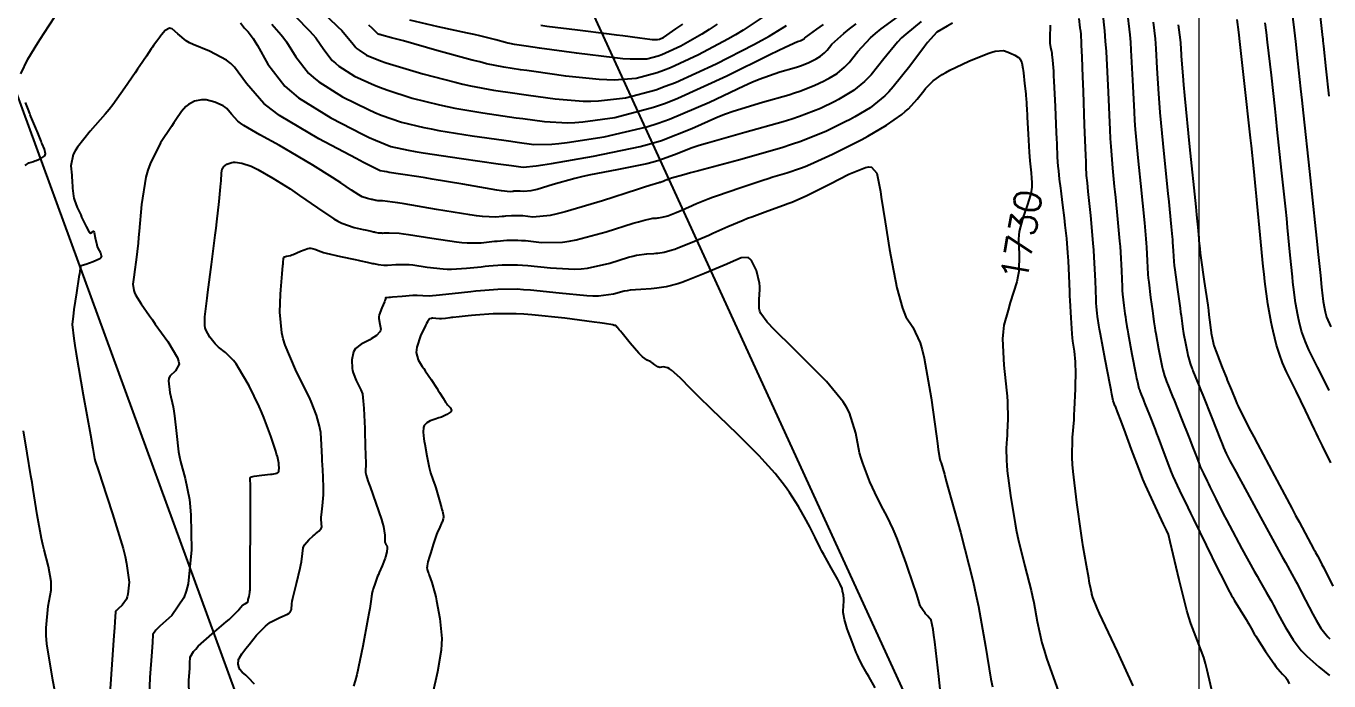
# Model space of a CAD drawing. Header units: metres. Extents: x 837475 to 838479, y 1189012 to 1191015.
# Drawn here: x 838110.1 to 838294.9, y 1190828.5 to 1190921.4 of the extents above; entities that cross this region are included whole.
import ezdxf

# ---------------------------------------------------------------- set-up
doc = ezdxf.new("R2010")
doc.units = ezdxf.units.M
doc.header["$LTSCALE"] = 0.3
doc.layers.add('COORD', color=7, linetype='Continuous', lineweight=20)
for name, color, linetype in [('CORREDORVIA', 70, 'Continuous'), ('COTAS 10', 1, 'Continuous'), ('COTAS INT', 252, 'Continuous'), ('VIA1', 50, 'Continuous')]:
    doc.layers.add(name, color=color, linetype=linetype)
doc.styles.get("Standard").update_dxf_attribs({"font": 'simplex.shx'})

msp = doc.modelspace()

# ---------------------------------------------------------------- linework, layer by layer
at = {"layer": 'COORD'}
msp.add_line((838276.51, 1189013.87), (838276.51, 1191013.87), dxfattribs=at)
at = {"layer": 'CORREDORVIA'}
msp.add_lwpolyline([(838157.03, 1190996.19), (838237.17, 1190821.34), (838237, 1190602.88), (838240.03, 1190437.2), (838223.54, 1190366.27), (838212.2, 1190288.92), (838221.4, 1189997.88), (837954.54, 1189509.17), (837751.16, 1189231.38), (837593.19, 1189234.4), (837744.49, 1189686.61), (837750.28, 1189933.97), (837723.62, 1190051.52), (837726.09, 1190134.48), (837885.38, 1190229.43), (837983.18, 1190344.12), (837817.55, 1190502.19), (837798.03, 1190660.17), (837963.57, 1190795.98), (837910.68, 1191000.96)], close=True, dxfattribs=at)
at = {"layer": 'COTAS 10'}
for points in [[(838294.92, 1190911.4), (838294.51, 1190915.29), (838294.16, 1190918.49), (838294.08, 1190919.26), (838294.05, 1190919.49), (838294.02, 1190919.72), (838293.91, 1190920.6), (838293.48, 1190924.77)], [(838148.33, 1190922.7), (838150.34, 1190920.7), (838150.8, 1190920.18), (838151.21, 1190919.68), (838152.35, 1190918.01), (838153.54, 1190916.49), (838153.99, 1190916.08), (838154.49, 1190915.68), (838156.72, 1190914.27), (838159.54, 1190912.97), (838160.4, 1190912.62), (838161.31, 1190912.29), (838164.89, 1190911.15), (838168.75, 1190910.17), (838169.83, 1190909.94), (838170.92, 1190909.72), (838174.89, 1190909.04), (838178.67, 1190908.5), (838179.63, 1190908.36), (838180.57, 1190908.23), (838183.64, 1190907.8), (838186.91, 1190907.65), (838187.96, 1190907.7), (838189.08, 1190907.78), (838193.64, 1190908.41), (838199.11, 1190909.85), (838200.79, 1190910.44), (838202.55, 1190911.12), (838209.53, 1190914.29), (838215.6, 1190917.31), (838216.79, 1190917.9), (838217.77, 1190918.37), (838219.53, 1190919.18), (838219.85, 1190919.27), (838219.92, 1190919.29), (838219.99, 1190919.32), (838220.17, 1190919.39), (838220.29, 1190919.45), (838220.32, 1190919.46), (838220.35, 1190919.48), (838220.45, 1190919.54), (838220.54, 1190919.61), (838220.57, 1190919.64), (838220.59, 1190919.67), (838220.7, 1190919.8), (838222.26, 1190920.92), (838223.2, 1190921.57)], [(838269.98, 1190921.9), (838270.24, 1190919.56), (838270.3, 1190918.87), (838270.35, 1190918.15), (838270.49, 1190915.37), (838270.71, 1190911.73), (838270.81, 1190910.47), (838270.92, 1190909.1), (838271.48, 1190903.23), (838272.05, 1190897.63), (838272.17, 1190896.44), (838272.28, 1190895.39), (838272.53, 1190892.89), (838272.67, 1190891.46), (838272.69, 1190891.08), (838272.72, 1190890.72), (838272.78, 1190889.5), (838272.9, 1190887.95), (838272.96, 1190887.39), (838273.03, 1190886.76), (838273.41, 1190884.01), (838273.79, 1190881.36), (838273.86, 1190880.8), (838273.93, 1190880.32), (838274.07, 1190879.19), (838274.18, 1190878.37), (838274.22, 1190878.08), (838274.28, 1190877.76), (838274.53, 1190876.36), (838274.81, 1190874.95), (838274.89, 1190874.63), (838274.96, 1190874.33), (838275.2, 1190873.51), (838275.46, 1190872.84), (838275.53, 1190872.64), (838275.61, 1190872.44), (838275.92, 1190871.67), (838276.48, 1190870.27), (838276.72, 1190869.68), (838276.99, 1190869), (838278.28, 1190865.78), (838279.52, 1190862.69), (838279.76, 1190862.09), (838279.96, 1190861.59), (838280.32, 1190860.72), (838280.45, 1190860.47), (838280.5, 1190860.37), (838280.56, 1190860.25), (838280.85, 1190859.71), (838281.72, 1190858.1), (838282.15, 1190857.3), (838282.67, 1190856.36), (838285.2, 1190851.69), (838287.75, 1190847.02), (838288.27, 1190846.07), (838288.71, 1190845.28), (838289.63, 1190843.64), (838290.17, 1190842.67), (838290.37, 1190842.3), (838290.59, 1190841.87), (838291.57, 1190839.94), (838292.59, 1190837.96), (838292.83, 1190837.5), (838293.06, 1190837.09), (838293.74, 1190835.95), (838294.48, 1190835.02), (838294.75, 1190834.74), (838295.04, 1190834.45)], [(838133.28, 1190826.43), (838133.22, 1190828.53), (838133.34, 1190830.28), (838133.36, 1190830.66), (838133.38, 1190831), (838133.41, 1190831.83), (838133.89, 1190832.67), (838134.19, 1190833), (838134.56, 1190833.39), (838136.52, 1190835.15), (838138.53, 1190836.86), (838138.94, 1190837.21), (838139.27, 1190837.51), (838139.95, 1190838.17), (838140.2, 1190838.48), (838140.33, 1190838.65), (838140.58, 1190838.96), (838140.84, 1190839.23), (838140.92, 1190839.28), (838140.99, 1190839.34), (838141.27, 1190839.48), (838141.49, 1190839.58), (838141.53, 1190839.61), (838141.56, 1190839.63), (838141.6, 1190839.71), (838141.61, 1190839.88), (838141.62, 1190839.95), (838141.64, 1190840.04), (838141.75, 1190840.47), (838141.86, 1190841.03), (838141.88, 1190841.2), (838141.89, 1190841.37), (838141.91, 1190842.05), (838141.91, 1190843.71), (838141.91, 1190844.5), (838141.92, 1190845.44), (838141.95, 1190850.01), (838141.96, 1190854.48), (838141.96, 1190855.34), (838141.95, 1190856.05), (838141.89, 1190857.27), (838142.1, 1190857.44), (838142.27, 1190857.49), (838142.47, 1190857.53), (838143.59, 1190857.67), (838144.78, 1190857.79), (838145.03, 1190857.82), (838145.25, 1190857.85), (838145.73, 1190857.93), (838145.93, 1190858.09), (838145.96, 1190858.17), (838145.99, 1190858.26), (838146.01, 1190858.69), (838145.98, 1190859.15), (838145.97, 1190859.25), (838145.97, 1190859.35), (838145.95, 1190859.62), (838145.78, 1190860.3), (838145.67, 1190860.65), (838145.54, 1190861.07), (838144.84, 1190863.19), (838143.85, 1190865.85), (838143.52, 1190866.62), (838143.17, 1190867.4), (838141.75, 1190870.33), (838140.28, 1190872.89), (838139.91, 1190873.44), (838139.56, 1190873.91), (838138.41, 1190875.05), (838137.43, 1190875.8), (838137.18, 1190876.03), (838136.94, 1190876.27), (838136.17, 1190877.21), (838135.63, 1190878.27), (838135.54, 1190878.58), (838135.48, 1190878.9), (838135.48, 1190880.1), (838135.72, 1190882), (838135.82, 1190882.75), (838135.93, 1190883.61), (838136.44, 1190887.53), (838136.97, 1190891.68), (838137.09, 1190892.68), (838137.2, 1190893.61), (838137.52, 1190896.46), (838137.72, 1190898.55), (838137.76, 1190899.01), (838137.79, 1190899.42), (838137.83, 1190900.47), (838137.95, 1190901.11), (838138.02, 1190901.26), (838138.12, 1190901.4), (838138.62, 1190901.79), (838139.32, 1190902.01), (838139.55, 1190902.03), (838139.79, 1190902.04), (838140.75, 1190901.93), (838142.06, 1190901.47), (838142.52, 1190901.26), (838143.01, 1190901.01), (838145.14, 1190899.79), (838147.57, 1190898.25), (838148.25, 1190897.8), (838148.93, 1190897.33), (838151.44, 1190895.56), (838153.78, 1190894), (838154.36, 1190893.68), (838154.91, 1190893.4), (838156.64, 1190892.78), (838157.95, 1190892.5), (838158.23, 1190892.44), (838158.47, 1190892.39), (838159.05, 1190892.26), (838159.42, 1190892.17), (838159.53, 1190892.15), (838159.64, 1190892.13), (838160.05, 1190892.05), (838160.56, 1190892.01), (838160.72, 1190892), (838160.9, 1190892.01), (838161.63, 1190892.05), (838163.04, 1190891.97), (838163.65, 1190891.9), (838164.36, 1190891.8), (838167.69, 1190891.26), (838171.16, 1190890.75), (838171.95, 1190890.67), (838172.67, 1190890.61), (838174.67, 1190890.62), (838176.16, 1190890.79), (838176.56, 1190890.83), (838176.95, 1190890.86), (838178.31, 1190890.97), (838179.87, 1190890.98), (838180.39, 1190890.96), (838180.94, 1190890.92), (838183.24, 1190890.67), (838186.18, 1190890.69), (838187.14, 1190890.83), (838188.16, 1190891.02), (838192.38, 1190892.16), (838196.21, 1190893.38), (838196.99, 1190893.61), (838197.65, 1190893.79), (838199.01, 1190894.1), (838199.55, 1190894.13), (838199.7, 1190894.14), (838199.84, 1190894.16), (838200.34, 1190894.23), (838200.94, 1190894.39), (838201.15, 1190894.46), (838201.37, 1190894.54), (838202.34, 1190894.93), (838203.44, 1190895.4), (838203.75, 1190895.53), (838204.06, 1190895.67), (838205.2, 1190896.18), (838206.85, 1190896.84), (838207.48, 1190897.07), (838208.19, 1190897.33), (838211.35, 1190898.42), (838214.6, 1190899.5), (838215.36, 1190899.74), (838216.05, 1190899.95), (838218.01, 1190900.53), (838219.96, 1190901.19), (838220.63, 1190901.46), (838221.36, 1190901.76), (838224.5, 1190903.19), (838227.82, 1190904.83), (838228.66, 1190905.28), (838229.48, 1190905.73), (838232.15, 1190907.31), (838234.32, 1190908.83), (838234.81, 1190909.23), (838235.26, 1190909.63), (838236.51, 1190910.99), (838237.43, 1190912.19), (838237.68, 1190912.49), (838237.92, 1190912.76), (838238.77, 1190913.61), (838240.05, 1190914.48), (838240.57, 1190914.77), (838241.15, 1190915.08), (838243.84, 1190916.37), (838246.51, 1190917.46), (838247.07, 1190917.65), (838247.57, 1190917.79), (838248.73, 1190917.89), (838249.39, 1190917.65), (838249.57, 1190917.57), (838249.75, 1190917.5), (838250.37, 1190917.23), (838250.89, 1190916.9), (838251, 1190916.78), (838251.09, 1190916.66), (838251.33, 1190916.15), (838251.48, 1190915.35), (838251.52, 1190915.05), (838251.57, 1190914.72), (838251.74, 1190913.23), (838251.89, 1190911.75), (838251.92, 1190911.42), (838251.95, 1190911.13), (838252, 1190910.36), (838252.05, 1190909.36), (838252.08, 1190908.93), (838252.1, 1190908.43), (838252.23, 1190906.03), (838252.39, 1190903.46), (838252.44, 1190902.84), (838252.49, 1190902.26), (838252.67, 1190900.52), (838252.73, 1190899.78), (838252.78, 1190899.18), (838252.78, 1190898.85), (838252.77, 1190898.53), (838252.61, 1190897.56), (838252.3, 1190896.52), (838252.18, 1190896.17), (838252.05, 1190895.78), (838251.47, 1190894.14), (838250.98, 1190892.23), (838250.91, 1190891.68), (838250.87, 1190891.11), (838250.94, 1190888.96), (838250.9, 1190886.56), (838250.78, 1190885.84), (838250.62, 1190885.09), (838249.68, 1190882.17), (838249.39, 1190881.07), (838248.8, 1190878.92), (838248.67, 1190877.97), (838248.6, 1190876.99), (838248.78, 1190873.26), (838249.18, 1190869.73), (838249.25, 1190868.88), (838249.3, 1190868.08), (838249.35, 1190865.63), (838249.28, 1190863.72), (838249.26, 1190863.26), (838249.23, 1190862.82), (838249.13, 1190861.48), (838249.15, 1190859.75), (838249.2, 1190859.06), (838249.28, 1190858.29), (838249.72, 1190854.77), (838250.39, 1190850.75), (838250.6, 1190849.66), (838250.83, 1190848.58), (838251.77, 1190844.77), (838252.66, 1190841.29), (838252.86, 1190840.42), (838253.04, 1190839.58), (838253.51, 1190836.9), (838254.19, 1190833.89), (838254.49, 1190832.85), (838254.84, 1190831.72), (838256.54, 1190826.91)]]:
    msp.add_lwpolyline(points, dxfattribs=at)
at = {"layer": 'COTAS INT'}
for points in [[(838262.52, 1190925.51), (838263.06, 1190920.67), (838263.18, 1190919.23), (838263.29, 1190917.74), (838263.59, 1190911.98), (838263.81, 1190906.63), (838263.88, 1190905.41), (838263.94, 1190904.29), (838264.18, 1190901.18), (838264.44, 1190898.61), (838264.52, 1190897.84), (838264.6, 1190897.05), (838264.92, 1190893.97), (838265.2, 1190890.87), (838265.27, 1190890.07), (838265.32, 1190889.29), (838265.45, 1190886.65), (838265.55, 1190884.38), (838265.59, 1190883.83), (838265.63, 1190883.32), (838265.8, 1190881.74), (838265.96, 1190880.59), (838266, 1190880.35), (838266.03, 1190880.14), (838266.09, 1190879.65), (838266.24, 1190878.74), (838266.32, 1190878.27), (838266.43, 1190877.7), (838266.96, 1190874.82), (838267.51, 1190871.94), (838267.62, 1190871.36), (838267.72, 1190870.88), (838267.93, 1190869.96), (838268.05, 1190869.65), (838268.08, 1190869.56), (838268.12, 1190869.47), (838268.26, 1190869.11), (838268.53, 1190868.44), (838268.65, 1190868.14), (838268.79, 1190867.79), (838269.45, 1190866.15), (838270.23, 1190864.15), (838270.45, 1190863.57), (838270.67, 1190862.99), (838271.46, 1190860.84), (838272.29, 1190858.68), (838272.53, 1190858.1), (838272.77, 1190857.52), (838273.7, 1190855.49), (838274.87, 1190853.09), (838275.26, 1190852.28), (838275.68, 1190851.41), (838277.47, 1190847.75), (838279.15, 1190844.33), (838279.5, 1190843.61), (838279.82, 1190842.99), (838280.55, 1190841.56), (838281.09, 1190840.61), (838281.27, 1190840.29), (838281.47, 1190839.95), (838283.15, 1190837.17), (838283.32, 1190836.87), (838283.47, 1190836.61), (838283.84, 1190835.94), (838284.29, 1190835.16), (838284.5, 1190834.83), (838284.74, 1190834.46), (838285.89, 1190832.67), (838287.1, 1190830.89), (838287.38, 1190830.51), (838287.63, 1190830.19), (838288.31, 1190829.44), (838288.77, 1190828.98), (838288.87, 1190828.83), (838288.97, 1190828.68), (838289.23, 1190828.08)], [(838109.38, 1190914.58), (838110.37, 1190916.68), (838111.8, 1190919), (838112.22, 1190919.65), (838112.65, 1190920.31), (838114.26, 1190922.74)], [(838140.53, 1190921.83), (838140.95, 1190921.26), (838141.07, 1190921.12), (838141.19, 1190920.98), (838141.63, 1190920.53), (838142.33, 1190919.57), (838142.61, 1190919.12), (838142.93, 1190918.58), (838144.42, 1190915.94), (838146.85, 1190912.84), (838147.76, 1190912.01), (838148.78, 1190911.19), (838153.33, 1190908.34), (838157.82, 1190906.03), (838158.8, 1190905.55), (838159.67, 1190905.15), (838161.87, 1190904.27), (838164.3, 1190903.76), (838165.31, 1190903.58), (838166.46, 1190903.39), (838171.87, 1190902.58), (838177.09, 1190901.83), (838178.98, 1190901.56), (838180.62, 1190901.33), (838182.45, 1190901.53), (838183.43, 1190901.68), (838184.62, 1190901.87), (838190.62, 1190902.9), (838197.23, 1190904.29), (838198.79, 1190904.71), (838200.25, 1190905.14), (838204.55, 1190906.83), (838208.25, 1190908.49), (838209.33, 1190908.9), (838210.42, 1190909.29), (838214.55, 1190910.56), (838218.28, 1190911.61), (838219.11, 1190911.87), (838219.87, 1190912.12), (838221.9, 1190912.91), (838223.3, 1190913.6), (838223.66, 1190913.79), (838224, 1190913.98), (838225.13, 1190914.65), (838226.21, 1190915.52), (838226.53, 1190915.84), (838226.85, 1190916.2), (838228.08, 1190917.75), (838229.9, 1190919.7), (838230.59, 1190920.3), (838231.37, 1190920.94), (838234.86, 1190923.47)], [(838151.69, 1190923.79), (838154.35, 1190921.26), (838154.89, 1190920.71), (838155.35, 1190920.23), (838156.31, 1190919.04), (838156.89, 1190918.31), (838157.1, 1190918.11), (838157.35, 1190917.92), (838158.42, 1190917.24), (838160.4, 1190916.44), (838161.2, 1190916.16), (838162.12, 1190915.86), (838166.4, 1190914.6), (838170.98, 1190913.38), (838172.09, 1190913.11), (838173.14, 1190912.88), (838176.4, 1190912.27), (838179.46, 1190911.84), (838180.39, 1190911.71), (838181.36, 1190911.57), (838185.16, 1190911.03), (838189.15, 1190910.71), (838190.23, 1190910.71), (838191.31, 1190910.74), (838195.16, 1190911.17), (838199.43, 1190912.32), (838200.78, 1190912.81), (838202.21, 1190913.37), (838207.98, 1190916.01), (838213.32, 1190918.74), (838214.47, 1190919.36), (838215.49, 1190919.92), (838217.98, 1190921.44)], [(838215.49, 1190923.21), (838211.81, 1190920.77), (838210.74, 1190920.12), (838209.64, 1190919.48), (838205.49, 1190917.26), (838201.52, 1190915.44), (838200.54, 1190915.05), (838199.61, 1190914.71), (838196.67, 1190913.92), (838193.55, 1190913.7), (838192.5, 1190913.72), (838191.38, 1190913.77), (838186.67, 1190914.27), (838182.15, 1190914.91), (838181.14, 1190915.05), (838180.25, 1190915.17), (838177.9, 1190915.51), (838175.44, 1190916.02), (838174.48, 1190916.26), (838173.38, 1190916.54), (838168.38, 1190917.9), (838163.65, 1190919.24), (838162.71, 1190919.5), (838161.95, 1190919.71), (838160.56, 1190920.08), (838160.3, 1190920.14), (838160.24, 1190920.16), (838160.19, 1190920.18), (838160.08, 1190920.23), (838159.25, 1190921), (838158.74, 1190921.46)], [(838266.25, 1190923.7), (838266.65, 1190920.12), (838266.74, 1190919.05), (838266.82, 1190917.94), (838267.04, 1190913.67), (838267.26, 1190909.18), (838267.34, 1190907.94), (838267.43, 1190906.7), (838267.83, 1190902.2), (838268.24, 1190898.12), (838268.34, 1190897.14), (838268.44, 1190896.22), (838268.73, 1190893.43), (838268.93, 1190891.17), (838268.98, 1190890.58), (838269.02, 1190890), (838269.11, 1190888.07), (838269.22, 1190886.17), (838269.27, 1190885.61), (838269.33, 1190885.04), (838269.6, 1190882.87), (838269.87, 1190880.98), (838269.93, 1190880.57), (838269.98, 1190880.23), (838270.08, 1190879.42), (838270.21, 1190878.56), (838270.27, 1190878.18), (838270.35, 1190877.73), (838270.74, 1190875.59), (838271.16, 1190873.44), (838271.25, 1190873), (838271.34, 1190872.61), (838271.57, 1190871.73), (838271.75, 1190871.24), (838271.81, 1190871.1), (838271.86, 1190870.95), (838272.09, 1190870.39), (838272.53, 1190869.31), (838272.71, 1190868.84), (838272.94, 1190868.29), (838273.98, 1190865.67), (838275.05, 1190862.97), (838275.29, 1190862.36), (838275.5, 1190861.82), (838276.04, 1190860.39), (838276.42, 1190859.39), (838276.53, 1190859.12), (838276.65, 1190858.85), (838277.08, 1190857.91), (838277.62, 1190856.79), (838277.8, 1190856.42), (838278, 1190856.02), (838278.83, 1190854.32), (838279.96, 1190852.08), (838280.34, 1190851.34), (838280.77, 1190850.54), (838282.56, 1190847.21), (838284.3, 1190844.03), (838284.69, 1190843.33), (838285.04, 1190842.71), (838285.98, 1190841.08), (838286.66, 1190839.92), (838286.85, 1190839.58), (838287.03, 1190839.24), (838287.71, 1190837.94), (838288.44, 1190836.56), (838288.67, 1190836.17), (838288.9, 1190835.77), (838289.81, 1190834.31), (838290.96, 1190832.81), (838291.34, 1190832.4), (838291.75, 1190831.98), (838293.44, 1190830.48), (838294.95, 1190829.24)], [(838289.57, 1190923.88), (838289.95, 1190920.78), (838290.05, 1190919.96), (838290.14, 1190919.16), (838290.45, 1190916.44), (838290.88, 1190912.46), (838291.05, 1190910.86), (838291.24, 1190909.05), (838292.13, 1190900.75), (838293, 1190892.58), (838293.18, 1190890.87), (838293.33, 1190889.39), (838293.67, 1190886), (838293.83, 1190884.31), (838293.88, 1190883.9), (838293.92, 1190883.51), (838294.08, 1190882.29), (838294.26, 1190881.31), (838294.31, 1190881.07), (838294.36, 1190880.83), (838294.55, 1190880.08), (838295.14, 1190878.68)], [(838237.07, 1190921.98), (838234.87, 1190920.23), (838234.29, 1190919.67), (838233.72, 1190919.09), (838231.77, 1190916.72), (838229.98, 1190914.46), (838229.51, 1190913.95), (838229.05, 1190913.48), (838227.47, 1190912.2), (838225.83, 1190911.23), (838225.33, 1190910.96), (838224.81, 1190910.68), (838222.77, 1190909.67), (838219.81, 1190908.52), (838218.71, 1190908.16), (838217.49, 1190907.78), (838212.07, 1190906.24), (838206.75, 1190904.75), (838205.6, 1190904.4), (838204.58, 1190904.07), (838202.07, 1190903.1), (838199.87, 1190902.29), (838199.06, 1190902.07), (838198.15, 1190901.84), (838194.16, 1190901.03), (838189.95, 1190900.21), (838188.92, 1190899.98), (838187.94, 1190899.75), (838184.89, 1190898.89), (838182.63, 1190898.2), (838182.14, 1190898.08), (838181.72, 1190897.98), (838180.74, 1190897.87), (838180.21, 1190897.93), (838180.09, 1190897.94), (838179.97, 1190897.95), (838179.62, 1190897.94), (838179.3, 1190897.92), (838179.21, 1190897.91), (838179.12, 1190897.9), (838178.79, 1190897.86), (838177.54, 1190898), (838176.88, 1190898.1), (838176.09, 1190898.22), (838172.06, 1190898.91), (838167.72, 1190899.65), (838166.72, 1190899.82), (838165.81, 1190899.97), (838163.25, 1190900.36), (838161.6, 1190900.61), (838161.27, 1190900.66), (838160.98, 1190900.71), (838160.36, 1190900.83), (838158.85, 1190901.57), (838158, 1190902.01), (838156.96, 1190902.56), (838151.63, 1190905.37), (838146.07, 1190908.69), (838144.88, 1190909.55), (838143.85, 1190910.39), (838141.4, 1190913.2), (838139.71, 1190915.52), (838139.15, 1190916.04), (838138.56, 1190916.51), (838136.14, 1190917.78), (838133.83, 1190918.73), (838133.31, 1190919), (838132.86, 1190919.27), (838131.66, 1190920.27), (838130.87, 1190920.95), (838130.67, 1190921.03), (838130.48, 1190921.05), (838129.87, 1190920.72), (838129.34, 1190920.1), (838129.21, 1190919.93), (838129.08, 1190919.77), (838128.67, 1190919.23), (838128.21, 1190918.59), (838128.05, 1190918.36), (838127.89, 1190918.12), (838127.19, 1190917.1), (838126.25, 1190915.7), (838125.93, 1190915.23), (838125.59, 1190914.73), (838124.16, 1190912.58), (838122.44, 1190910.18), (838121.92, 1190909.52), (838121.37, 1190908.85), (838119.22, 1190906.43), (838117.41, 1190904.2), (838117.08, 1190903.66), (838116.82, 1190903.14), (838116.48, 1190901.54), (838116.6, 1190900.2), (838116.62, 1190899.85), (838116.65, 1190899.51), (838116.72, 1190898.35), (838116.85, 1190897.25), (838116.92, 1190896.95), (838117, 1190896.66), (838117.4, 1190895.61), (838117.88, 1190894.56), (838118.01, 1190894.27), (838118.15, 1190893.98), (838118.64, 1190892.91), (838119.08, 1190892.14), (838119.17, 1190892.03), (838119.26, 1190891.97), (838119.51, 1190892.12), (838119.68, 1190892.27), (838119.73, 1190892.21), (838119.78, 1190892.1), (838119.94, 1190891.32), (838120.15, 1190890.33), (838120.23, 1190890.09), (838120.32, 1190889.87), (838120.7, 1190889.19), (838120.81, 1190888.63), (838120.72, 1190888.49), (838120.58, 1190888.35), (838119.66, 1190887.9), (838118.63, 1190887.56), (838118.43, 1190887.5), (838118.26, 1190887.44), (838117.93, 1190887.34), (838117.86, 1190887.31), (838117.84, 1190887.29), (838117.83, 1190887.27), (838117.83, 1190887.2), (838117.75, 1190886.58), (838117.7, 1190886.23), (838117.63, 1190885.79), (838117.28, 1190883.54), (838116.92, 1190881.16), (838116.85, 1190880.65), (838116.8, 1190880.19), (838116.69, 1190879.04), (838116.91, 1190877.05), (838117.06, 1190876.07), (838117.25, 1190874.89), (838118.25, 1190869.07), (838119.26, 1190863.4), (838119.61, 1190861.43), (838119.86, 1190860.01), (838119.86, 1190859.96), (838119.87, 1190859.95), (838119.87, 1190859.94), (838119.88, 1190859.88), (838119.89, 1190859.81), (838119.9, 1190859.78), (838119.91, 1190859.76), (838119.95, 1190859.63), (838120.34, 1190858.41), (838120.58, 1190857.69), (838120.87, 1190856.79), (838122.38, 1190852.2), (838123.88, 1190847.25), (838124.17, 1190846.13), (838124.39, 1190845.14), (838124.74, 1190842.47), (838124.57, 1190840.79), (838124.48, 1190840.42), (838124.36, 1190840.09), (838123.77, 1190839.21), (838123.18, 1190838.69), (838123.06, 1190838.58), (838122.97, 1190838.49), (838122.83, 1190838.28), (838122.73, 1190836.85), (838122.67, 1190835.99), (838122.59, 1190834.93), (838122.19, 1190829.42), (838121.81, 1190823.88)], [(838241.49, 1190921.75), (838240.76, 1190921.34), (838239.29, 1190920.48), (838238.37, 1190919.52), (838237.98, 1190919.04), (838237.54, 1190918.48), (838235.47, 1190915.69), (838233.11, 1190912.72), (838232.49, 1190912.05), (838231.89, 1190911.44), (838229.81, 1190909.76), (838227.65, 1190908.48), (838226.99, 1190908.12), (838226.31, 1190907.76), (838223.63, 1190906.43), (838219.99, 1190904.98), (838218.7, 1190904.55), (838217.29, 1190904.1), (838211.16, 1190902.35), (838205.49, 1190900.84), (838204.37, 1190900.53), (838203.43, 1190900.28), (838201.65, 1190899.77), (838201.19, 1190899.61), (838201.09, 1190899.57), (838201, 1190899.54), (838200.76, 1190899.45), (838200.59, 1190899.37), (838200.54, 1190899.35), (838200.5, 1190899.33), (838200.34, 1190899.26), (838200.2, 1190899.21), (838200.17, 1190899.2), (838200.14, 1190899.19), (838200.05, 1190899.16), (838199.98, 1190899.15), (838199.94, 1190899.15), (838199.86, 1190899.14), (838198.58, 1190898.75), (838197.81, 1190898.5), (838196.85, 1190898.19), (838191.86, 1190896.57), (838186.59, 1190895), (838185.45, 1190894.72), (838184.45, 1190894.5), (838181.99, 1190894.27), (838180.58, 1190894.42), (838180.24, 1190894.45), (838179.92, 1190894.46), (838178.96, 1190894.46), (838178.13, 1190894.39), (838177.89, 1190894.37), (838177.64, 1190894.34), (838176.73, 1190894.24), (838174.87, 1190894.34), (838174.03, 1190894.45), (838173.05, 1190894.58), (838168.34, 1190895.35), (838163.74, 1190896.14), (838162.83, 1190896.28), (838162.08, 1190896.4), (838160.7, 1190896.57), (838160.39, 1190896.55), (838160.31, 1190896.55), (838160.24, 1190896.55), (838160.02, 1190896.57), (838159.84, 1190896.6), (838159.8, 1190896.61), (838159.75, 1190896.62), (838159.59, 1190896.66), (838159.34, 1190896.71), (838159.23, 1190896.74), (838159.11, 1190896.76), (838158.55, 1190896.88), (838157.8, 1190897.15), (838157.56, 1190897.27), (838157.31, 1190897.41), (838156.3, 1190898.08), (838154.79, 1190899.11), (838154.23, 1190899.47), (838153.6, 1190899.87), (838150.8, 1190901.61), (838147.69, 1190903.47), (838146.87, 1190903.95), (838146.06, 1190904.41), (838143.28, 1190905.94), (838141.03, 1190907.25), (838140.56, 1190907.57), (838140.16, 1190907.88), (838139.25, 1190908.86), (838138.6, 1190909.65), (838138.36, 1190909.84), (838138.1, 1190910.02), (838136.92, 1190910.57), (838135.65, 1190910.88), (838135.33, 1190910.9), (838135.02, 1190910.91), (838134.02, 1190910.7), (838133.17, 1190910.25), (838132.96, 1190910.09), (838132.77, 1190909.93), (838132.16, 1190909.22), (838131.39, 1190908.07), (838131.09, 1190907.62), (838130.75, 1190907.11), (838129.22, 1190904.81), (838127.73, 1190901.84), (838127.41, 1190900.92), (838127.14, 1190899.94), (838126.51, 1190896.03), (838126.18, 1190892.26), (838126.09, 1190891.37), (838126.01, 1190890.56), (838125.74, 1190888.18), (838125.52, 1190886.48), (838125.47, 1190886.09), (838125.42, 1190885.74), (838125.29, 1190884.76), (838125.41, 1190883.87), (838125.52, 1190883.58), (838125.66, 1190883.26), (838126.45, 1190881.95), (838127.64, 1190880.25), (838128.04, 1190879.69), (838128.46, 1190879.09), (838130.24, 1190876.6), (838131.61, 1190874.29), (838131.77, 1190873.81), (838131.84, 1190873.39), (838131.31, 1190872.45), (838130.51, 1190871.68), (838130.4, 1190871.37), (838130.34, 1190871.02), (838130.53, 1190869.39), (838130.99, 1190867.34), (838131.09, 1190866.72), (838131.19, 1190866.08), (838131.45, 1190863.57), (838131.76, 1190860.97), (838131.89, 1190860.27), (838132.03, 1190859.59), (838132.69, 1190857.17), (838133.3, 1190854.19), (838133.41, 1190853.15), (838133.5, 1190852), (838133.59, 1190847.08), (838133.12, 1190842.27), (838132.85, 1190841.21), (838132.51, 1190840.25), (838130.81, 1190837.74), (838129.11, 1190836.25), (838128.79, 1190835.93), (838128.53, 1190835.66), (838128.12, 1190835.05), (838128.06, 1190833.92), (838128.02, 1190833.32), (838127.97, 1190832.6), (838127.7, 1190828.97), (838127.54, 1190825.15)], [(838144.98, 1190921.62), (838146.33, 1190920.13), (838146.71, 1190919.65), (838147.07, 1190919.13), (838148.39, 1190916.97), (838150.2, 1190914.66), (838150.88, 1190914.04), (838151.64, 1190913.43), (838155.02, 1190911.31), (838158.68, 1190909.5), (838159.6, 1190909.09), (838160.49, 1190908.72), (838163.38, 1190907.71), (838166.52, 1190906.97), (838167.57, 1190906.76), (838168.69, 1190906.55), (838173.38, 1190905.81), (838177.88, 1190905.17), (838178.88, 1190905.02), (838179.77, 1190904.9), (838182.13, 1190904.56), (838184.68, 1190904.59), (838185.7, 1190904.69), (838186.85, 1190904.82), (838192.13, 1190905.65), (838198.17, 1190907.07), (838199.79, 1190907.58), (838201.4, 1190908.13), (838207.04, 1190910.56), (838211.93, 1190912.9), (838213.06, 1190913.4), (838214.1, 1190913.83), (838217.04, 1190914.87), (838219.06, 1190915.44), (838219.52, 1190915.58), (838219.93, 1190915.72), (838221.03, 1190916.15), (838221.79, 1190916.52), (838221.99, 1190916.63), (838222.17, 1190916.73), (838222.79, 1190917.09), (838223.38, 1190917.57), (838223.55, 1190917.74), (838223.72, 1190917.93), (838224.39, 1190918.77), (838226.08, 1190920.31), (838226.9, 1190920.94), (838227.87, 1190921.65)], [(838208.13, 1190921.61), (838207, 1190920.87), (838205.96, 1190920.21), (838203, 1190918.5), (838200.83, 1190917.51), (838200.3, 1190917.29), (838199.79, 1190917.11), (838198.18, 1190916.68), (838195.78, 1190916.65), (838194.77, 1190916.73), (838193.61, 1190916.83), (838188.18, 1190917.51), (838182.94, 1190918.24), (838181.04, 1190918.51), (838179.41, 1190918.74), (838178.72, 1190918.88), (838178.45, 1190918.95), (838178.14, 1190919.03), (838176.74, 1190919.41), (838174.5, 1190919.97), (838173.66, 1190920.17), (838172.72, 1190920.37), (838168.57, 1190921.25), (838164.55, 1190922.18)], [(838183.12, 1190921.46), (838184, 1190921.36), (838188.32, 1190920.83), (838192.84, 1190920.26), (838193.86, 1190920.13), (838194.77, 1190920.01), (838197.18, 1190919.69), (838198.61, 1190919.5), (838198.91, 1190919.47), (838199.16, 1190919.45), (838199.69, 1190919.44), (838199.96, 1190919.51), (838200.05, 1190919.54), (838200.14, 1190919.58), (838200.51, 1190919.75), (838202.29, 1190920.94), (838203.27, 1190921.62)], [(838267.12, 1190827.8), (838264.92, 1190832.64), (838262.78, 1190837.15), (838262.36, 1190838.05), (838262.02, 1190838.81), (838261.41, 1190840.29), (838261.29, 1190840.79), (838261.26, 1190840.93), (838261.23, 1190841.07), (838261.11, 1190841.55), (838260.95, 1190842.35), (838260.89, 1190842.68), (838260.82, 1190843.06), (838260.49, 1190844.85), (838260.05, 1190847.5), (838259.9, 1190848.43), (838259.75, 1190849.44), (838259.12, 1190853.77), (838258.61, 1190858.16), (838258.53, 1190859.19), (838258.48, 1190860.16), (838258.53, 1190863.01), (838258.74, 1190865.5), (838258.78, 1190866.24), (838258.83, 1190866.99), (838258.95, 1190869.91), (838258.98, 1190872.58), (838258.97, 1190873.19), (838258.95, 1190873.74), (838258.79, 1190875.25), (838258.58, 1190876.67), (838258.53, 1190877.16), (838258.48, 1190877.69), (838258.32, 1190879.96), (838258.19, 1190882.43), (838258.16, 1190883.09), (838258.13, 1190883.73), (838258.05, 1190885.95), (838257.95, 1190888.06), (838257.92, 1190888.63), (838257.88, 1190889.2), (838257.7, 1190891.21), (838257.49, 1190893.13), (838257.44, 1190893.65), (838257.38, 1190894.16), (838257.17, 1190895.95), (838256.96, 1190897.57), (838256.91, 1190897.98), (838256.86, 1190898.37), (838256.7, 1190899.64), (838256.57, 1190900.82), (838256.54, 1190901.16), (838256.51, 1190901.5), (838256.42, 1190902.78), (838256.33, 1190904.67), (838256.29, 1190905.4), (838256.26, 1190906.22), (838256.1, 1190909.93), (838255.94, 1190913.54), (838255.9, 1190914.31), (838255.86, 1190914.97), (838255.75, 1190916.52), (838255.65, 1190917.33), (838255.62, 1190917.53), (838255.59, 1190917.72), (838255.46, 1190918.32), (838255.36, 1190918.91), (838255.35, 1190919.1), (838255.34, 1190919.29), (838255.36, 1190920.06), (838255.4, 1190921.11), (838255.39, 1190921.48)], [(838278.55, 1190825.92), (838277.63, 1190830.01), (838277.38, 1190830.94), (838277.13, 1190831.8), (838276.25, 1190834.17), (838275.31, 1190836.61), (838275.04, 1190837.5), (838274.75, 1190838.49), (838273.65, 1190842.82), (838272.39, 1190848.2), (838272.15, 1190849.23), (838271.85, 1190849.88), (838271.67, 1190850.26), (838271.45, 1190850.73), (838270.28, 1190853.16), (838268.88, 1190856.23), (838268.51, 1190857.1), (838268.15, 1190857.99), (838266.88, 1190861.29), (838265.84, 1190864.17), (838265.61, 1190864.78), (838265.41, 1190865.32), (838264.92, 1190866.63), (838264.65, 1190867.3), (838264.59, 1190867.44), (838264.54, 1190867.56), (838264.43, 1190867.84), (838264.37, 1190867.98), (838264.36, 1190868.02), (838264.35, 1190868.06), (838264.3, 1190868.18), (838264.1, 1190869.16), (838263.99, 1190869.73), (838263.86, 1190870.43), (838263.17, 1190874.05), (838262.5, 1190877.66), (838262.37, 1190878.36), (838262.27, 1190878.93), (838262.1, 1190879.88), (838262.07, 1190880.05), (838262.07, 1190880.12), (838262.05, 1190880.2), (838262, 1190880.6), (838261.92, 1190881.59), (838261.9, 1190882.05), (838261.88, 1190882.59), (838261.78, 1190885.23), (838261.62, 1190888.57), (838261.55, 1190889.56), (838261.47, 1190890.58), (838261.11, 1190894.51), (838260.76, 1190897.88), (838260.64, 1190899.1), (838260.53, 1190900.15), (838260.47, 1190901.44), (838260.44, 1190902.14), (838260.41, 1190903), (838260.24, 1190907.34), (838260.07, 1190912.06), (838260.03, 1190913.14), (838259.99, 1190914.14), (838259.88, 1190916.94), (838259.81, 1190918.71), (838259.79, 1190919.06), (838259.78, 1190919.33), (838259.76, 1190919.8), (838259.75, 1190919.85), (838259.75, 1190919.87), (838259.74, 1190919.91), (838259.74, 1190919.94), (838259.74, 1190919.96), (838259.74, 1190920), (838259.74, 1190920.06), (838259.74, 1190920.11), (838259.74, 1190920.21), (838259.69, 1190920.61), (838259.66, 1190920.83), (838259.63, 1190921.1), (838259.45, 1190922.44)], [(838273.53, 1190921.55), (838273.7, 1190920.09), (838273.82, 1190919.01), (838273.85, 1190918.69), (838273.88, 1190918.35), (838273.94, 1190917.07), (838274.15, 1190914.28), (838274.27, 1190913), (838274.41, 1190911.5), (838275.13, 1190904.25), (838276, 1190895.73), (838276.11, 1190894.56), (838276.34, 1190892.35), (838276.4, 1190891.75), (838276.41, 1190891.59), (838276.42, 1190891.44), (838276.44, 1190890.92), (838276.57, 1190889.74), (838276.65, 1190889.17), (838276.74, 1190888.49), (838277.21, 1190885.15), (838277.7, 1190881.75), (838277.8, 1190881.03), (838277.88, 1190880.41), (838278.06, 1190878.97), (838278.15, 1190878.19), (838278.17, 1190877.99), (838278.2, 1190877.79), (838278.31, 1190877.13), (838278.46, 1190876.46), (838278.52, 1190876.26), (838278.58, 1190876.06), (838278.84, 1190875.28), (838279.16, 1190874.43), (838279.26, 1190874.18), (838279.35, 1190873.92), (838279.75, 1190872.94), (838280.2, 1190871.82), (838280.34, 1190871.48), (838280.48, 1190871.12), (838281.05, 1190869.7), (838281.67, 1190868.22), (838281.85, 1190867.82), (838282.03, 1190867.43), (838282.68, 1190866.06), (838283.78, 1190863.96), (838284.23, 1190863.1), (838284.75, 1190862.12), (838287.15, 1190857.58), (838289.61, 1190852.97), (838290.16, 1190851.95), (838290.65, 1190851.03), (838291.95, 1190848.62), (838292.71, 1190847.22), (838292.87, 1190846.93), (838293, 1190846.69), (838293.28, 1190846.2), (838293.69, 1190845.43), (838293.9, 1190845.01), (838294.15, 1190844.5), (838295.44, 1190841.93)], [(838295.16, 1190859.4), (838294.86, 1190860.01), (838294.59, 1190860.55), (838293.96, 1190861.82), (838293.35, 1190863.05), (838293.11, 1190863.55), (838292.83, 1190864.13), (838291.55, 1190866.82), (838290.22, 1190869.59), (838289.92, 1190870.22), (838289.65, 1190870.79), (838288.88, 1190872.33), (838288.31, 1190873.6), (838288.16, 1190874), (838288, 1190874.42), (838287.46, 1190876.08), (838286.96, 1190878.07), (838286.82, 1190878.69), (838286.69, 1190879.34), (838286.24, 1190881.94), (838285.81, 1190885.15), (838285.69, 1190886.18), (838285.57, 1190887.27), (838285.13, 1190891.75), (838284.73, 1190896.17), (838284.63, 1190897.22), (838284.53, 1190898.2), (838284.23, 1190901.14), (838283.89, 1190904.35), (838283.76, 1190905.51), (838283.62, 1190906.78), (838283.01, 1190912.34), (838282.3, 1190918.72), (838282.09, 1190920.5), (838281.88, 1190922.29)], [(838294.91, 1190869.69), (838294.58, 1190870.36), (838293.26, 1190872.98), (838292.06, 1190875.44), (838291.8, 1190876.02), (838291.57, 1190876.55), (838291.01, 1190878.08), (838290.66, 1190879.45), (838290.56, 1190879.88), (838290.47, 1190880.33), (838290.16, 1190882.12), (838289.86, 1190884.33), (838289.78, 1190885.04), (838289.7, 1190885.79), (838289.4, 1190888.88), (838289.03, 1190892.78), (838288.9, 1190894.04), (838288.76, 1190895.39), (838288.18, 1190900.94), (838287.57, 1190906.7), (838287.41, 1190908.19), (838287.25, 1190909.62), (838286.73, 1190914.39), (838286.2, 1190919.06), (838286.04, 1190920.43), (838285.87, 1190921.83)], [(838110.01, 1190901.6), (838110.54, 1190901.96), (838111.17, 1190902.16), (838111.36, 1190902.22), (838111.55, 1190902.29), (838112.25, 1190902.56), (838112.78, 1190902.95), (838112.84, 1190903.09), (838112.88, 1190903.24), (838112.75, 1190903.91), (838112.42, 1190904.66), (838112.34, 1190904.86), (838112.26, 1190905.05), (838111.99, 1190905.74), (838111.72, 1190906.45), (838111.63, 1190906.66), (838111.54, 1190906.88), (838110.82, 1190908.54), (838110.73, 1190908.75), (838110.65, 1190908.94), (838110.42, 1190909.55), (838110.14, 1190910.26), (838110.04, 1190910.52)], [(838142.52, 1190828), (838141.67, 1190828.92), (838141.48, 1190829.12), (838141.3, 1190829.3), (838140.79, 1190829.74), (838140.46, 1190830.1), (838140.4, 1190830.22), (838140.34, 1190830.34), (838140.22, 1190830.87), (838140.27, 1190831.46), (838140.31, 1190831.62), (838140.38, 1190831.77), (838140.72, 1190832.34), (838141.31, 1190833.08), (838141.53, 1190833.35), (838141.77, 1190833.65), (838142.83, 1190834.95), (838144.08, 1190836.25), (838144.44, 1190836.54), (838144.8, 1190836.8), (838146.14, 1190837.49), (838147.22, 1190837.97), (838147.42, 1190838.09), (838147.58, 1190838.21), (838147.75, 1190838.61), (838147.8, 1190839.41), (838147.86, 1190839.78), (838147.95, 1190840.21), (838148.47, 1190842.29), (838149.02, 1190844.46), (838149.12, 1190844.95), (838149.2, 1190845.39), (838149.32, 1190846.56), (838149.45, 1190847.37), (838149.53, 1190847.58), (838149.64, 1190847.79), (838150.21, 1190848.49), (838150.86, 1190849.08), (838151.03, 1190849.22), (838151.18, 1190849.35), (838151.66, 1190849.74), (838151.98, 1190850.08), (838152.03, 1190850.19), (838152.06, 1190850.31), (838152.05, 1190850.77), (838151.99, 1190851.46), (838152, 1190851.72), (838152.02, 1190852.02), (838152.16, 1190853.33), (838152.3, 1190854.89), (838152.32, 1190855.33), (838152.32, 1190855.78), (838152.27, 1190857.45), (838152.16, 1190859.18), (838152.14, 1190859.67), (838152.12, 1190860.16), (838152.05, 1190861.95), (838151.91, 1190863.7), (838151.84, 1190864.16), (838151.75, 1190864.62), (838151.34, 1190866.19), (838150.57, 1190868.1), (838150.26, 1190868.77), (838149.92, 1190869.5), (838148.33, 1190872.67), (838146.86, 1190876.08), (838146.59, 1190876.98), (838146.38, 1190877.85), (838146.1, 1190880.8), (838146.22, 1190883.34), (838146.26, 1190883.94), (838146.29, 1190884.51), (838146.43, 1190886.2), (838146.55, 1190887.39), (838146.57, 1190887.64), (838146.59, 1190887.86), (838146.62, 1190888.35), (838146.69, 1190888.56), (838146.73, 1190888.61), (838146.79, 1190888.64), (838147.08, 1190888.7), (838147.61, 1190888.82), (838147.81, 1190888.89), (838148.03, 1190888.98), (838149.05, 1190889.42), (838150.08, 1190889.81), (838150.31, 1190889.85), (838150.53, 1190889.87), (838151.1, 1190889.73), (838151.92, 1190889.38), (838152.29, 1190889.26), (838152.71, 1190889.15), (838154.73, 1190888.68), (838156.78, 1190888.24), (838157.22, 1190888.15), (838157.6, 1190888.06), (838158.51, 1190887.86), (838159.09, 1190887.73), (838159.26, 1190887.69), (838159.43, 1190887.66), (838160.08, 1190887.54), (838160.88, 1190887.46), (838161.14, 1190887.46), (838161.41, 1190887.46), (838162.55, 1190887.53), (838164, 1190887.55), (838164.47, 1190887.52), (838164.97, 1190887.47), (838167.03, 1190887.18), (838169.26, 1190886.91), (838169.87, 1190886.88), (838170.47, 1190886.87), (838172.61, 1190887), (838174.67, 1190887.23), (838175.22, 1190887.28), (838175.77, 1190887.34), (838177.66, 1190887.49), (838179.82, 1190887.5), (838180.54, 1190887.46), (838181.3, 1190887.41), (838184.48, 1190887.06), (838187.91, 1190886.89), (838188.83, 1190886.94), (838189.74, 1190887.03), (838192.9, 1190887.75), (838195.58, 1190888.56), (838196.18, 1190888.72), (838196.72, 1190888.84), (838198.16, 1190889.06), (838199.17, 1190889.11), (838199.44, 1190889.13), (838199.7, 1190889.16), (838200.63, 1190889.3), (838201.74, 1190889.6), (838202.13, 1190889.73), (838202.55, 1190889.88), (838204.34, 1190890.6), (838206.37, 1190891.47), (838206.95, 1190891.72), (838207.53, 1190891.97), (838209.65, 1190892.92), (838211.83, 1190893.84), (838212.44, 1190894.09), (838213.06, 1190894.32), (838215.32, 1190895.14), (838217.55, 1190895.94), (838218.14, 1190896.17), (838218.72, 1190896.4), (838220.74, 1190897.28), (838222.86, 1190898.31), (838223.51, 1190898.63), (838224.18, 1190898.98), (838226.83, 1190900.37), (838229.15, 1190901.32), (838229.62, 1190901.38), (838230.01, 1190901.35), (838230.8, 1190900.51), (838231.16, 1190898.6), (838231.28, 1190897.88), (838231.41, 1190897.09), (838231.94, 1190893.57), (838232.57, 1190889.69), (838232.74, 1190888.66), (838232.93, 1190887.66), (838233.62, 1190884.21), (838234.4, 1190881.35), (838234.64, 1190880.71), (838234.89, 1190880.14), (838235.89, 1190878.63), (838236.94, 1190876.44), (838237.22, 1190875.44), (838237.49, 1190874.27), (838238.46, 1190868.63), (838239.22, 1190863.18), (838239.37, 1190862.13), (838239.49, 1190861.29), (838239.7, 1190859.91), (838239.73, 1190859.84), (838239.74, 1190859.82), (838239.77, 1190859.76), (838239.81, 1190859.69), (838239.82, 1190859.65), (838239.83, 1190859.61), (838239.9, 1190859.43), (838240.36, 1190857.78), (838240.63, 1190856.82), (838240.96, 1190855.64), (838242.62, 1190849.57), (838244.42, 1190842.53), (838244.82, 1190840.74), (838245.19, 1190839.02), (838246.18, 1190833.39), (838246.96, 1190828.73), (838247.18, 1190827.62)], [(838240.11, 1190824.21), (838239.56, 1190829.11), (838238.99, 1190834.03), (838238.86, 1190834.99), (838238.75, 1190835.77), (838238.48, 1190837.11), (838238.31, 1190837.31), (838238.2, 1190837.42), (838238, 1190837.64), (838237.77, 1190837.89), (838237.7, 1190837.98), (838237.63, 1190838.07), (838237.34, 1190838.46), (838237.06, 1190838.89), (838237, 1190839.02), (838236.94, 1190839.14), (838236.79, 1190839.61), (838236.44, 1190840.75), (838236.25, 1190841.31), (838236.03, 1190841.96), (838234.93, 1190845.18), (838233.69, 1190848.56), (838233.39, 1190849.32), (838233.11, 1190850), (838232.24, 1190851.8), (838231.41, 1190853.34), (838231.15, 1190853.86), (838230.88, 1190854.41), (838229.79, 1190856.73), (838228.77, 1190859.35), (838228.54, 1190860.09), (838228.34, 1190860.85), (838227.79, 1190863.64), (838226.91, 1190866.5), (838226.5, 1190867.29), (838226.01, 1190868.08), (838223.64, 1190870.94), (838221.19, 1190873.4), (838220.17, 1190874.42), (838218.96, 1190875.62), (838218.22, 1190876.36), (838218.04, 1190876.54), (838217.86, 1190876.71), (838217.33, 1190877.22), (838216.72, 1190877.82), (838216.5, 1190878.04), (838216.26, 1190878.29), (838215.22, 1190879.35), (838214.32, 1190880.59), (838214.18, 1190880.94), (838214.08, 1190881.29), (838214.08, 1190882.57), (838214.21, 1190884), (838214.18, 1190884.43), (838214.13, 1190884.89), (838213.71, 1190886.69), (838213.02, 1190888.13), (838212.79, 1190888.36), (838212.54, 1190888.52), (838211.52, 1190888.49), (838210.04, 1190887.84), (838209.51, 1190887.61), (838208.92, 1190887.36), (838206.34, 1190886.27), (838203.72, 1190885.22), (838203.11, 1190885), (838202.55, 1190884.81), (838200.92, 1190884.37), (838199.57, 1190884.17), (838199.18, 1190884.12), (838198.79, 1190884.09), (838197.31, 1190884.01), (838195.79, 1190883.89), (838195.37, 1190883.82), (838194.94, 1190883.74), (838193.42, 1190883.34), (838191.31, 1190883.05), (838190.52, 1190883.05), (838189.65, 1190883.08), (838185.73, 1190883.46), (838181.66, 1190883.9), (838180.69, 1190883.97), (838179.77, 1190884.02), (838177.01, 1190884), (838174.59, 1190883.81), (838173.9, 1190883.74), (838173.19, 1190883.67), (838170.56, 1190883.38), (838168.27, 1190883.14), (838167.78, 1190883.1), (838167.36, 1190883.07), (838166.38, 1190883.09), (838165.59, 1190883.14), (838165.29, 1190883.13), (838164.96, 1190883.12), (838163.48, 1190883.02), (838162.09, 1190882.89), (838161.81, 1190882.87), (838161.59, 1190882.85), (838161.19, 1190882.83), (838161.13, 1190882.84), (838161.12, 1190882.83), (838161.11, 1190882.83), (838161.13, 1190882.79), (838161.07, 1190882.54), (838161.02, 1190882.41), (838160.95, 1190882.24), (838160.56, 1190881.39), (838160.22, 1190880.39), (838160.18, 1190880.14), (838160.17, 1190879.89), (838160.31, 1190879.07), (838160.42, 1190878.36), (838160.39, 1190878.18), (838160.32, 1190878.01), (838159.83, 1190877.47), (838159.09, 1190876.98), (838158.86, 1190876.85), (838158.62, 1190876.72), (838157.67, 1190876.24), (838156.85, 1190875.62), (838156.69, 1190875.39), (838156.55, 1190875.14), (838156.31, 1190874.03), (838156.38, 1190872.81), (838156.44, 1190872.49), (838156.52, 1190872.17), (838156.94, 1190871.09), (838157.41, 1190870.16), (838157.51, 1190869.94), (838157.6, 1190869.75), (838157.83, 1190869.19), (838157.96, 1190868.16), (838158, 1190867.67), (838158.04, 1190867.1), (838158.15, 1190864.27), (838158.23, 1190861.46), (838158.25, 1190860.89), (838158.27, 1190860.41), (838158.31, 1190859.44), (838158.32, 1190859.08), (838158.32, 1190858.98), (838158.32, 1190858.88), (838158.29, 1190858.54), (838158.27, 1190858.21), (838158.27, 1190858.11), (838158.28, 1190858.02), (838158.34, 1190857.67), (838158.6, 1190856.85), (838158.74, 1190856.46), (838158.91, 1190855.99), (838159.73, 1190853.71), (838160.54, 1190851.35), (838160.69, 1190850.83), (838160.82, 1190850.36), (838161, 1190849.17), (838161, 1190848.5), (838161.01, 1190848.37), (838161.01, 1190848.26), (838161.06, 1190848.03), (838161.11, 1190847.95), (838161.13, 1190847.93), (838161.14, 1190847.91), (838161.17, 1190847.83), (838161.21, 1190847.76), (838161.22, 1190847.74), (838161.23, 1190847.72), (838161.29, 1190847.67), (838161.33, 1190847.5), (838161.33, 1190847.41), (838161.32, 1190847.31), (838161.27, 1190846.78), (838161.12, 1190846.09), (838161.06, 1190845.88), (838160.98, 1190845.66), (838160.62, 1190844.79), (838160.2, 1190843.86), (838160.1, 1190843.59), (838159.99, 1190843.33), (838159.62, 1190842.35), (838159.34, 1190841.52), (838159.29, 1190841.35), (838159.24, 1190841.21), (838159.17, 1190840.9), (838159.15, 1190840.69), (838159.14, 1190840.61), (838159.13, 1190840.51), (838159.09, 1190840.06), (838158.87, 1190838.73), (838158.76, 1190838.06), (838158.61, 1190837.28), (838157.89, 1190833.39), (838157.02, 1190829.36), (838156.78, 1190828.49), (838156.56, 1190827.72)], [(838230.52, 1190827.49), (838229.64, 1190829.1), (838229.43, 1190829.48), (838229.24, 1190829.82), (838228.67, 1190830.83), (838228.17, 1190831.81), (838228.02, 1190832.14), (838227.86, 1190832.5), (838227.26, 1190834), (838226.7, 1190835.51), (838226.58, 1190835.86), (838226.47, 1190836.2), (838226.18, 1190837.18), (838226.03, 1190837.97), (838226.02, 1190838.18), (838226, 1190838.39), (838226.04, 1190839.13), (838226.1, 1190839.8), (838226.1, 1190839.96), (838226.1, 1190840.12), (838226.03, 1190840.62), (838225.94, 1190841.05), (838225.92, 1190841.15), (838225.9, 1190841.25), (838225.85, 1190841.58), (838225.59, 1190842.21), (838225.44, 1190842.5), (838225.26, 1190842.85), (838224.31, 1190844.53), (838223.25, 1190846.41), (838222.99, 1190846.89), (838222.75, 1190847.34), (838222.03, 1190848.82), (838221.29, 1190850.31), (838221.05, 1190850.78), (838220.78, 1190851.26), (838219.66, 1190853.2), (838218.39, 1190855.18), (838218.04, 1190855.69), (838217.68, 1190856.19), (838216.35, 1190857.88), (838214.93, 1190859.48), (838214.52, 1190859.94), (838214.08, 1190860.39), (838212.44, 1190862.07), (838210.63, 1190863.85), (838210.09, 1190864.37), (838209.54, 1190864.91), (838207.43, 1190866.94), (838205.4, 1190868.93), (838204.89, 1190869.42), (838204.41, 1190869.9), (838202.87, 1190871.45), (838201.67, 1190872.55), (838201.39, 1190872.74), (838201.15, 1190872.89), (838200.48, 1190873.02), (838200, 1190872.95), (838199.87, 1190872.97), (838199.74, 1190873.01), (838199.29, 1190873.29), (838198.86, 1190873.65), (838198.74, 1190873.73), (838198.62, 1190873.8), (838198.19, 1190873.99), (838197.57, 1190874.45), (838197.32, 1190874.69), (838197.05, 1190874.97), (838195.82, 1190876.4), (838194.67, 1190877.8), (838194.44, 1190878.07), (838194.26, 1190878.28), (838193.95, 1190878.64), (838193.91, 1190878.66), (838193.9, 1190878.68), (838193.89, 1190878.69), (838193.85, 1190878.77), (838193.8, 1190878.84), (838193.79, 1190878.86), (838193.78, 1190878.87), (838193.72, 1190878.88), (838193.63, 1190878.9), (838193.59, 1190878.9), (838193.55, 1190878.91), (838193.36, 1190878.97), (838192.17, 1190879.15), (838191.5, 1190879.25), (838190.69, 1190879.36), (838186.53, 1190879.91), (838181.86, 1190880.42), (838180.72, 1190880.5), (838179.65, 1190880.55), (838176.35, 1190880.52), (838173.87, 1190880.34), (838173.32, 1190880.29), (838172.83, 1190880.25), (838171.53, 1190880.12), (838170.67, 1190880.02), (838170.46, 1190880), (838170.25, 1190879.97), (838169.6, 1190879.9), (838169.04, 1190879.85), (838168.89, 1190879.85), (838168.75, 1190879.85), (838168.25, 1190879.89), (838167.82, 1190879.91), (838167.72, 1190879.91), (838167.63, 1190879.9), (838167.36, 1190879.83), (838167.04, 1190879.4), (838166.91, 1190879.16), (838166.76, 1190878.88), (838166.08, 1190877.41), (838165.55, 1190875.8), (838165.49, 1190875.42), (838165.47, 1190875.07), (838165.73, 1190874.04), (838166.32, 1190873.09), (838166.52, 1190872.79), (838166.72, 1190872.48), (838167.56, 1190871.21), (838168.38, 1190869.98), (838168.57, 1190869.68), (838168.74, 1190869.4), (838169.26, 1190868.56), (838169.68, 1190867.93), (838169.8, 1190867.77), (838169.91, 1190867.63), (838170.31, 1190867.21), (838170.47, 1190866.84), (838170.43, 1190866.74), (838170.36, 1190866.63), (838169.79, 1190866.25), (838169.05, 1190865.91), (838168.86, 1190865.84), (838168.69, 1190865.77), (838168.16, 1190865.61), (838167.7, 1190865.46), (838167.57, 1190865.41), (838167.44, 1190865.35), (838166.97, 1190865.08), (838166.61, 1190864.7), (838166.54, 1190864.56), (838166.49, 1190864.41), (838166.44, 1190863.77), (838166.56, 1190862.81), (838166.61, 1190862.46), (838166.67, 1190862.08), (838166.96, 1190860.41), (838167.31, 1190858.74), (838167.4, 1190858.36), (838167.5, 1190858.01), (838167.82, 1190857.03), (838168.15, 1190856.15), (838168.24, 1190855.86), (838168.34, 1190855.54), (838168.72, 1190854.23), (838169.05, 1190853.02), (838169.11, 1190852.77), (838169.17, 1190852.56), (838169.28, 1190852.09), (838169.31, 1190851.85), (838169.31, 1190851.79), (838169.31, 1190851.72), (838169.27, 1190851.46), (838169.17, 1190851.12), (838169.12, 1190851), (838169.06, 1190850.86), (838168.79, 1190850.27), (838168.45, 1190849.49), (838168.35, 1190849.23), (838168.25, 1190848.95), (838167.87, 1190847.81), (838167.52, 1190846.67), (838167.43, 1190846.39), (838167.35, 1190846.14), (838167.13, 1190845.36), (838167.01, 1190844.79), (838166.99, 1190844.66), (838166.98, 1190844.55), (838167.01, 1190844.26), (838167.16, 1190843.87), (838167.23, 1190843.69), (838167.31, 1190843.47), (838167.66, 1190842.45), (838168.1, 1190840.93), (838168.23, 1190840.4), (838168.35, 1190839.82), (838168.82, 1190837.35), (838169.07, 1190834.5), (838169.05, 1190833.68), (838168.99, 1190832.85), (838168.49, 1190829.77), (838167.78, 1190826.59)], [(838114.88, 1190823.72), (838113.91, 1190828.57), (838113.1, 1190833.75), (838113, 1190834.94), (838112.96, 1190836.03), (838113.27, 1190839.06), (838113.68, 1190841.36), (838113.71, 1190841.97), (838113.69, 1190842.58), (838113.31, 1190844.69), (838112.68, 1190847.07), (838112.51, 1190847.84), (838112.34, 1190848.67), (838111.72, 1190852.05), (838111.13, 1190855.65), (838110.98, 1190856.61), (838110.83, 1190857.55), (838110.31, 1190860.8), (838109.79, 1190863.97)]]:
    msp.add_lwpolyline(points, dxfattribs=at)
at = {"layer": 'VIA1'}
msp.add_line((838106.72, 1190917.51), (838166.48, 1190753.87), dxfattribs=at)

# ---------------------------------------------------------------- texts
at = {"layer": 'COTAS 10', "insert": (838252, 1190884.92), "char_height": 3.8, "attachment_point": 7, "rotation": 79.839}
msp.add_mtext('1730', dxfattribs=at)

doc.saveas('drawing.dxf')
